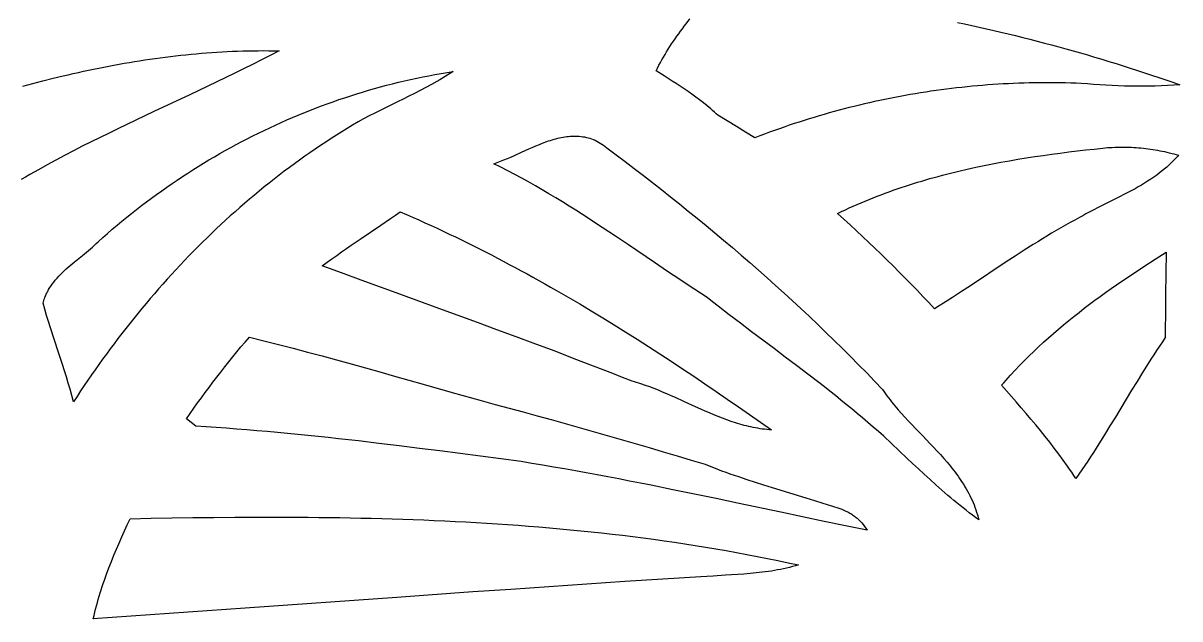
# Model space of a CAD drawing. Extents: x 138 to 547, y 3 to 737.
# Drawn here: x 406.9 to 499.9, y 541.7 to 589.6 of the extents above; entities that cross this region are included whole.
import ezdxf

# ---------------------------------------------------------------- set-up
doc = ezdxf.new("R2010")
doc.units = 0
doc.layers.add('LAYER_1', color=18, linetype='CONTINUOUS')

msp = doc.modelspace()

# ---------------------------------------------------------------- linework, layer by layer
at = {"layer": 'LAYER_1'}
for points in [[(482.026, 589.643), (482.613, 589.519), (483.198, 589.392), (483.784, 589.263), (484.369, 589.131), (484.953, 588.997), (485.537, 588.86), (486.12, 588.72), (486.703, 588.578), (487.285, 588.433), (487.866, 588.286), (488.447, 588.137), (489.027, 587.984), (489.607, 587.83), (490.186, 587.673), (490.764, 587.513), (491.342, 587.351), (491.919, 587.187), (492.496, 587.02), (493.071, 586.85), (493.646, 586.679), (494.221, 586.505), (494.795, 586.328), (495.367, 586.149), (495.94, 585.968), (496.511, 585.784), (497.082, 585.598), (497.652, 585.41), (498.221, 585.219), (498.79, 585.026), (499.357, 584.831), (499.924, 584.634), (499.428, 584.597), (498.931, 584.567), (498.435, 584.542), (497.939, 584.524), (497.442, 584.512), (496.946, 584.505), (496.45, 584.505), (495.954, 584.51), (495.458, 584.52), (494.963, 584.536), (494.467, 584.557), (493.972, 584.583), (493.476, 584.615), (492.981, 584.651), (492.486, 584.693), (491.992, 584.739), (491.574, 584.755), (491.155, 584.768), (490.737, 584.779), (490.319, 584.786), (489.901, 584.791), (489.483, 584.793), (489.065, 584.793), (488.646, 584.79), (488.228, 584.784), (487.81, 584.775), (487.392, 584.764), (486.974, 584.75), (486.556, 584.733), (486.139, 584.714), (485.721, 584.692), (485.304, 584.667), (484.886, 584.64), (484.469, 584.609), (484.052, 584.577), (483.636, 584.541), (483.219, 584.503), (482.803, 584.462), (482.387, 584.418), (481.971, 584.372), (481.556, 584.323), (481.141, 584.272), (480.726, 584.218), (480.312, 584.161), (479.897, 584.101), (479.484, 584.039), (479.07, 583.974), (478.657, 583.907), (478.245, 583.837), (477.833, 583.764), (477.421, 583.689), (477.01, 583.611), (476.599, 583.53), (476.188, 583.447), (475.779, 583.361), (475.369, 583.272), (474.961, 583.181), (474.552, 583.087), (474.145, 582.991), (473.738, 582.892), (473.331, 582.79), (472.925, 582.686), (472.52, 582.579), (472.115, 582.47), (471.711, 582.358), (471.308, 582.243), (470.905, 582.126), (470.504, 582.006), (470.102, 581.883), (469.702, 581.758), (469.302, 581.631), (468.903, 581.501), (468.505, 581.368), (468.108, 581.232), (467.711, 581.094), (467.315, 580.954), (466.92, 580.811), (466.526, 580.665), (466.133, 580.517), (465.741, 580.366), (464.997, 580.812), (464.254, 581.262), (462.769, 582.172), (462.627, 582.303), (462.484, 582.432), (462.339, 582.56), (462.193, 582.686), (461.898, 582.932), (461.599, 583.172), (461.295, 583.407), (460.987, 583.636), (460.677, 583.861), (460.363, 584.081), (460.046, 584.297), (459.728, 584.51), (459.407, 584.72), (459.085, 584.928), (458.438, 585.337), (457.789, 585.743), (457.903, 585.968), (458.02, 586.192), (458.139, 586.413), (458.261, 586.632), (458.386, 586.85), (458.513, 587.066), (458.643, 587.28), (458.775, 587.492), (458.91, 587.703), (459.046, 587.912), (459.185, 588.119), (459.326, 588.325), (459.469, 588.53), (459.614, 588.733), (459.76, 588.934), (459.909, 589.135), (460.059, 589.334), (460.21, 589.532), (460.518, 589.924)], [(406.86, 584.508), (407.668, 584.728), (408.477, 584.94), (409.289, 585.145), (410.103, 585.343), (410.51, 585.439), (410.918, 585.533), (411.326, 585.624), (411.735, 585.714), (412.144, 585.802), (412.553, 585.888), (412.963, 585.971), (413.373, 586.053), (413.783, 586.132), (414.194, 586.209), (414.605, 586.284), (415.017, 586.357), (415.429, 586.427), (415.841, 586.495), (416.253, 586.561), (416.666, 586.624), (417.079, 586.685), (417.492, 586.744), (417.906, 586.8), (418.32, 586.854), (418.734, 586.905), (419.148, 586.954), (419.563, 587), (419.978, 587.043), (420.393, 587.084), (420.808, 587.123), (421.223, 587.158), (421.639, 587.191), (422.054, 587.222), (422.47, 587.249), (422.886, 587.274), (423.302, 587.296), (423.719, 587.315), (424.135, 587.331), (424.552, 587.345), (424.968, 587.355), (425.385, 587.363), (425.802, 587.367), (426.219, 587.369), (426.636, 587.367), (427.053, 587.363), (427.47, 587.355), (426.762, 586.985), (426.051, 586.62), (425.337, 586.26), (424.622, 585.904), (423.904, 585.552), (423.185, 585.202), (422.465, 584.856), (421.743, 584.512), (420.298, 583.829), (418.85, 583.15), (417.402, 582.471), (415.956, 581.788), (415.234, 581.444), (414.513, 581.098), (413.794, 580.748), (413.076, 580.396), (412.36, 580.04), (411.646, 579.68), (410.934, 579.315), (410.224, 578.945), (409.518, 578.569), (408.814, 578.187), (408.113, 577.799), (407.764, 577.602), (407.416, 577.403), (407.069, 577.203), (406.722, 577.001)]]:
    msp.add_lwpolyline(points, dxfattribs=at)
for points in [[(410.946, 559.149), (410.808, 559.65), (410.665, 560.149), (410.517, 560.646), (410.365, 561.142), (410.209, 561.637), (410.051, 562.131), (409.729, 563.117), (409.405, 564.104), (409.085, 565.093), (408.929, 565.589), (408.776, 566.086), (408.628, 566.584), (408.484, 567.085), (408.514, 567.191), (408.547, 567.295), (408.582, 567.398), (408.619, 567.499), (408.658, 567.598), (408.7, 567.696), (408.744, 567.792), (408.789, 567.887), (408.837, 567.981), (408.886, 568.073), (408.938, 568.164), (408.991, 568.253), (409.046, 568.342), (409.102, 568.429), (409.22, 568.599), (409.345, 568.765), (409.475, 568.927), (409.61, 569.084), (409.75, 569.238), (409.895, 569.389), (410.043, 569.537), (410.195, 569.682), (410.351, 569.825), (410.509, 569.965), (410.669, 570.103), (410.995, 570.376), (411.655, 570.911), (411.983, 571.179), (412.145, 571.313), (412.304, 571.449), (412.462, 571.586), (412.616, 571.724), (412.767, 571.865), (412.914, 572.008), (413.291, 572.344), (413.671, 572.678), (414.054, 573.008), (414.439, 573.334), (414.828, 573.657), (415.219, 573.976), (415.613, 574.292), (416.01, 574.604), (416.41, 574.912), (416.812, 575.217), (417.217, 575.518), (417.624, 575.816), (418.034, 576.109), (418.447, 576.4), (418.862, 576.686), (419.279, 576.968), (419.699, 577.247), (420.122, 577.522), (420.546, 577.793), (420.973, 578.061), (421.402, 578.324), (421.834, 578.584), (422.267, 578.839), (422.703, 579.091), (423.141, 579.339), (423.581, 579.583), (424.023, 579.823), (424.467, 580.058), (424.913, 580.29), (425.361, 580.518), (425.811, 580.741), (426.263, 580.961), (426.716, 581.176), (427.172, 581.387), (427.629, 581.594), (428.088, 581.797), (428.548, 581.996), (429.01, 582.19), (429.474, 582.38), (429.939, 582.566), (430.406, 582.747), (430.874, 582.925), (431.344, 583.098), (431.815, 583.266), (432.288, 583.43), (432.762, 583.59), (433.237, 583.745), (433.713, 583.896), (434.191, 584.042), (434.67, 584.184), (435.15, 584.321), (435.631, 584.454), (436.113, 584.582), (436.597, 584.706), (437.081, 584.825), (437.566, 584.939), (438.052, 585.049), (438.539, 585.154), (439.027, 585.255), (439.516, 585.35), (440.006, 585.441), (440.496, 585.527), (440.987, 585.609), (441.479, 585.685), (441.263, 585.548), (441.046, 585.413), (440.828, 585.28), (440.609, 585.149), (440.389, 585.02), (440.168, 584.893), (439.723, 584.644), (439.274, 584.4), (438.824, 584.162), (438.371, 583.928), (437.916, 583.698), (437.46, 583.471), (437.003, 583.246), (436.088, 582.798), (435.176, 582.349), (434.722, 582.122), (434.27, 581.892), (433.828, 581.636), (433.389, 581.377), (432.952, 581.114), (432.517, 580.847), (432.084, 580.577), (431.654, 580.302), (431.226, 580.024), (430.801, 579.743), (430.378, 579.457), (429.957, 579.168), (429.539, 578.876), (429.123, 578.58), (428.709, 578.28), (428.298, 577.977), (427.889, 577.671), (427.482, 577.361), (427.078, 577.048), (426.677, 576.731), (426.277, 576.411), (425.881, 576.088), (425.486, 575.762), (425.094, 575.432), (424.705, 575.1), (424.318, 574.764), (423.934, 574.425), (423.551, 574.083), (423.172, 573.738), (422.795, 573.39), (422.42, 573.039), (422.048, 572.685), (421.679, 572.328), (421.312, 571.969), (420.947, 571.606), (420.585, 571.241), (420.226, 570.873), (419.869, 570.502), (419.515, 570.129), (419.163, 569.753), (418.814, 569.374), (418.467, 568.993), (418.124, 568.609), (417.782, 568.222), (417.443, 567.833), (417.107, 567.442), (416.774, 567.048), (416.443, 566.652), (416.115, 566.253), (415.789, 565.852), (415.466, 565.449), (415.146, 565.044), (414.828, 564.636), (414.513, 564.226), (414.201, 563.814), (413.892, 563.4), (413.585, 562.984), (413.281, 562.566), (412.979, 562.145), (412.68, 561.723), (412.384, 561.299), (412.091, 560.873), (411.801, 560.445), (411.513, 560.015), (411.228, 559.583)], [(483.751, 549.661), (483.495, 549.848), (483.241, 550.037), (482.989, 550.229), (482.738, 550.422), (482.489, 550.618), (482.241, 550.816), (481.995, 551.016), (481.75, 551.217), (481.507, 551.421), (481.264, 551.626), (480.783, 552.04), (480.306, 552.461), (479.833, 552.886), (479.363, 553.315), (478.896, 553.747), (478.43, 554.182), (477.967, 554.619), (476.117, 556.371), (475.692, 556.746), (475.265, 557.118), (474.836, 557.487), (474.404, 557.853), (473.97, 558.215), (473.534, 558.575), (473.096, 558.932), (472.656, 559.287), (472.215, 559.639), (471.772, 559.99), (471.328, 560.338), (470.882, 560.685), (469.988, 561.374), (469.09, 562.058), (468.189, 562.739), (467.287, 563.418), (465.481, 564.775), (464.58, 565.457), (463.682, 566.142), (462.786, 566.832), (462.341, 567.179), (461.896, 567.528), (461.364, 567.871), (460.833, 568.216), (460.304, 568.564), (459.775, 568.914), (458.722, 569.619), (457.671, 570.329), (455.57, 571.752), (454.518, 572.46), (453.463, 573.163), (452.934, 573.511), (452.403, 573.857), (451.871, 574.201), (451.337, 574.541), (450.802, 574.878), (450.264, 575.212), (449.725, 575.542), (449.182, 575.867), (448.638, 576.188), (448.09, 576.504), (447.54, 576.815), (446.987, 577.121), (446.43, 577.42), (445.87, 577.714), (445.306, 578.001), (444.739, 578.281), (444.874, 578.326), (445.01, 578.373), (445.284, 578.474), (445.56, 578.584), (445.839, 578.7), (446.12, 578.821), (446.403, 578.947), (446.973, 579.206), (447.549, 579.466), (447.839, 579.594), (448.13, 579.718), (448.421, 579.838), (448.713, 579.952), (449.005, 580.059), (449.151, 580.109), (449.297, 580.157), (449.443, 580.202), (449.589, 580.245), (449.735, 580.286), (449.881, 580.323), (450.027, 580.358), (450.172, 580.389), (450.318, 580.416), (450.463, 580.441), (450.608, 580.461), (450.753, 580.478), (450.898, 580.491), (451.042, 580.499), (451.187, 580.504), (451.33, 580.503), (451.474, 580.498), (451.617, 580.489), (451.76, 580.474), (451.902, 580.455), (452.044, 580.43), (452.186, 580.399), (452.327, 580.363), (452.467, 580.322), (452.607, 580.274), (452.747, 580.221), (452.886, 580.161), (453.024, 580.095), (453.162, 580.022), (453.299, 579.943), (453.436, 579.857), (453.572, 579.764), (453.707, 579.663), (453.841, 579.556), (454.578, 579.005), (455.312, 578.451), (456.044, 577.893), (456.774, 577.333), (457.502, 576.769), (458.227, 576.202), (458.95, 575.632), (459.67, 575.058), (460.388, 574.48), (461.103, 573.899), (461.815, 573.315), (462.524, 572.726), (463.231, 572.134), (463.934, 571.539), (464.635, 570.939), (465.332, 570.336), (466.026, 569.729), (466.717, 569.118), (467.405, 568.503), (468.089, 567.884), (468.77, 567.261), (469.448, 566.634), (470.122, 566.003), (470.792, 565.367), (471.458, 564.727), (472.121, 564.083), (472.78, 563.435), (473.435, 562.782), (474.086, 562.125), (474.733, 561.463), (475.376, 560.797), (476.015, 560.126), (476.13, 559.958), (476.248, 559.792), (476.368, 559.627), (476.491, 559.463), (476.615, 559.302), (476.742, 559.141), (476.871, 558.982), (477.001, 558.824), (477.267, 558.511), (477.539, 558.202), (477.816, 557.896), (478.097, 557.593), (478.382, 557.293), (478.669, 556.993), (479.246, 556.398), (479.821, 555.802), (480.106, 555.502), (480.388, 555.201), (480.666, 554.897), (480.939, 554.591), (481.207, 554.28), (481.338, 554.124), (481.468, 553.966), (481.595, 553.807), (481.721, 553.647), (481.844, 553.485), (481.966, 553.322), (482.085, 553.158), (482.201, 552.992), (482.315, 552.824), (482.426, 552.655), (482.535, 552.484), (482.641, 552.311), (482.743, 552.137), (482.843, 551.96), (482.939, 551.781), (483.032, 551.601), (483.121, 551.418), (483.207, 551.233), (483.289, 551.045), (483.367, 550.855), (483.442, 550.663), (483.512, 550.468), (483.578, 550.27), (483.64, 550.07), (483.698, 549.867)], [(491.852, 573.958), (491.472, 573.754), (491.095, 573.547), (490.719, 573.337), (490.345, 573.123), (489.973, 572.906), (489.603, 572.687), (489.234, 572.465), (488.866, 572.241), (488.5, 572.015), (488.135, 571.786), (487.408, 571.324), (486.684, 570.856), (485.964, 570.383), (483.091, 568.479), (482.371, 568.007), (481.649, 567.539), (480.924, 567.077), (480.56, 566.848), (480.195, 566.622), (479.728, 567.122), (479.258, 567.619), (478.786, 568.113), (478.31, 568.604), (477.832, 569.092), (477.351, 569.577), (476.867, 570.06), (476.38, 570.54), (475.891, 571.016), (475.399, 571.49), (474.904, 571.962), (474.407, 572.43), (473.907, 572.896), (473.404, 573.359), (472.899, 573.819), (472.392, 574.276), (472.705, 574.428), (473.019, 574.576), (473.335, 574.722), (473.651, 574.865), (473.968, 575.005), (474.286, 575.142), (474.605, 575.276), (474.925, 575.408), (475.246, 575.537), (475.568, 575.663), (475.89, 575.787), (476.214, 575.908), (476.538, 576.027), (476.863, 576.143), (477.189, 576.256), (477.515, 576.367), (477.843, 576.476), (478.171, 576.583), (478.5, 576.687), (478.829, 576.789), (479.159, 576.888), (479.49, 576.985), (479.821, 577.08), (480.153, 577.173), (480.486, 577.264), (480.819, 577.353), (481.153, 577.44), (481.487, 577.525), (481.822, 577.607), (482.157, 577.688), (482.829, 577.844), (483.503, 577.993), (484.178, 578.134), (484.855, 578.269), (485.533, 578.397), (486.213, 578.52), (486.893, 578.636), (487.574, 578.746), (488.256, 578.852), (488.939, 578.952), (489.622, 579.047), (490.305, 579.138), (490.988, 579.225), (491.671, 579.308), (492.354, 579.387), (493.037, 579.463), (493.719, 579.536), (493.912, 579.556), (494.104, 579.572), (494.297, 579.587), (494.489, 579.598), (494.682, 579.608), (494.875, 579.614), (495.067, 579.618), (495.26, 579.62), (495.452, 579.619), (495.644, 579.616), (495.836, 579.61), (496.028, 579.602), (496.22, 579.591), (496.412, 579.579), (496.604, 579.563), (496.795, 579.546), (496.987, 579.526), (497.178, 579.504), (497.368, 579.48), (497.559, 579.454), (497.749, 579.426), (497.939, 579.395), (498.129, 579.362), (498.319, 579.328), (498.508, 579.291), (498.696, 579.252), (498.885, 579.211), (499.073, 579.168), (499.448, 579.077), (499.822, 578.977), (499.721, 578.863), (499.619, 578.75), (499.516, 578.639), (499.411, 578.531), (499.305, 578.424), (499.198, 578.32), (499.09, 578.217), (498.98, 578.116), (498.869, 578.017), (498.757, 577.92), (498.529, 577.73), (498.297, 577.547), (498.061, 577.37), (497.821, 577.199), (497.577, 577.033), (497.33, 576.872), (497.081, 576.715), (496.828, 576.563), (496.573, 576.414), (496.316, 576.269), (496.056, 576.127), (495.796, 575.988), (495.533, 575.85), (495.005, 575.581), (493.943, 575.054), (493.413, 574.79), (492.886, 574.521), (492.625, 574.384), (492.365, 574.245), (492.107, 574.103)], [(467.088, 556.882), (466.9, 556.896), (466.713, 556.913), (466.527, 556.934), (466.341, 556.957), (466.157, 556.984), (465.973, 557.014), (465.79, 557.047), (465.608, 557.082), (465.427, 557.12), (465.246, 557.161), (465.066, 557.205), (464.887, 557.251), (464.708, 557.299), (464.53, 557.35), (464.353, 557.402), (464.176, 557.457), (463.824, 557.573), (463.474, 557.696), (463.126, 557.825), (462.779, 557.961), (462.434, 558.101), (462.09, 558.246), (461.747, 558.395), (461.404, 558.547), (460.721, 558.856), (460.038, 559.169), (459.355, 559.479), (459.012, 559.632), (458.669, 559.781), (458.324, 559.927), (457.979, 560.069), (457.631, 560.206), (457.283, 560.338), (456.932, 560.463), (456.579, 560.58), (456.402, 560.636), (456.224, 560.69), (456.046, 560.742), (455.867, 560.792), (455.094, 561.1), (454.32, 561.406), (453.546, 561.71), (452.771, 562.012), (451.219, 562.61), (449.666, 563.201), (448.11, 563.786), (446.552, 564.366), (444.993, 564.942), (443.433, 565.514), (440.311, 566.652), (437.187, 567.787), (434.064, 568.927), (432.504, 569.5), (430.945, 570.077), (431.329, 570.361), (431.716, 570.641), (432.104, 570.917), (432.495, 571.191), (432.887, 571.462), (433.281, 571.731), (434.07, 572.265), (435.652, 573.329), (436.44, 573.866), (436.833, 574.137), (437.224, 574.411), (437.72, 574.197), (438.215, 573.981), (438.709, 573.762), (439.202, 573.54), (439.694, 573.316), (440.184, 573.09), (440.674, 572.861), (441.162, 572.629), (441.649, 572.396), (442.135, 572.16), (442.62, 571.922), (443.105, 571.681), (443.588, 571.439), (444.07, 571.194), (444.55, 570.947), (445.03, 570.698), (445.509, 570.447), (445.987, 570.193), (446.464, 569.938), (446.94, 569.681), (447.415, 569.422), (447.89, 569.16), (448.363, 568.897), (448.835, 568.632), (449.306, 568.366), (449.777, 568.097), (450.715, 567.555), (451.65, 567.006), (452.581, 566.45), (453.509, 565.888), (454.434, 565.32), (455.355, 564.747), (456.274, 564.167), (457.189, 563.583), (458.102, 562.994), (459.012, 562.399), (459.919, 561.801), (460.823, 561.198), (461.725, 560.591), (462.625, 559.981), (463.522, 559.367), (464.417, 558.75), (465.309, 558.13), (466.2, 557.507)], [(498.753, 564.305), (498.516, 563.96), (498.282, 563.613), (498.049, 563.265), (497.82, 562.915), (497.592, 562.563), (497.366, 562.21), (496.92, 561.501), (496.478, 560.788), (496.041, 560.072), (495.173, 558.636), (494.739, 557.918), (494.303, 557.201), (493.863, 556.486), (493.419, 555.774), (493.195, 555.42), (492.968, 555.067), (492.74, 554.715), (492.51, 554.365), (492.277, 554.017), (492.042, 553.67), (491.804, 553.325), (491.564, 552.981), (491.397, 553.231), (491.228, 553.48), (491.057, 553.727), (490.885, 553.973), (490.536, 554.46), (490.18, 554.943), (489.819, 555.422), (489.453, 555.896), (489.082, 556.366), (488.707, 556.832), (488.327, 557.295), (487.944, 557.755), (487.558, 558.213), (487.169, 558.668), (486.777, 559.122), (486.383, 559.573), (485.591, 560.473), (485.767, 560.677), (485.944, 560.879), (486.123, 561.081), (486.303, 561.28), (486.667, 561.675), (487.036, 562.065), (487.41, 562.448), (487.79, 562.826), (488.174, 563.199), (488.562, 563.566), (488.955, 563.929), (489.352, 564.286), (489.754, 564.639), (490.159, 564.987), (490.568, 565.33), (490.981, 565.669), (491.397, 566.004), (491.816, 566.334), (492.238, 566.661), (492.664, 566.984), (493.092, 567.302), (493.522, 567.618), (493.955, 567.929), (494.391, 568.238), (494.828, 568.543), (495.267, 568.845), (495.708, 569.144), (496.15, 569.441), (496.594, 569.735), (497.039, 570.026), (497.485, 570.315), (497.932, 570.601), (498.828, 571.168), (498.8, 569.448), (498.774, 567.733), (498.763, 566.876), (498.756, 566.019), (498.752, 565.162)], [(474.779, 548.822), (473.041, 549.175), (471.304, 549.533), (469.567, 549.896), (467.831, 550.261), (464.357, 550.995), (462.62, 551.36), (460.883, 551.722), (459.144, 552.08), (457.404, 552.432), (456.534, 552.605), (455.663, 552.776), (454.792, 552.945), (453.921, 553.111), (453.049, 553.275), (452.177, 553.436), (451.304, 553.594), (450.43, 553.749), (449.556, 553.901), (448.682, 554.049), (447.807, 554.193), (446.931, 554.334), (443.667, 554.769), (442.035, 554.984), (440.404, 555.196), (438.771, 555.403), (437.139, 555.606), (435.506, 555.803), (433.873, 555.994), (432.239, 556.177), (431.421, 556.266), (430.604, 556.353), (429.786, 556.437), (428.968, 556.519), (428.15, 556.599), (427.332, 556.676), (426.513, 556.751), (425.694, 556.823), (424.874, 556.892), (424.055, 556.958), (423.235, 557.021), (422.415, 557.08), (421.594, 557.137), (420.773, 557.19), (420.021, 557.779), (420.318, 558.204), (420.617, 558.627), (420.918, 559.049), (421.222, 559.469), (421.528, 559.887), (421.837, 560.303), (422.148, 560.717), (422.462, 561.129), (422.778, 561.539), (423.098, 561.946), (423.42, 562.351), (423.746, 562.753), (424.075, 563.153), (424.407, 563.55), (424.743, 563.943), (425.082, 564.334), (426.255, 564.044), (427.426, 563.749), (428.596, 563.447), (429.764, 563.14), (430.931, 562.828), (432.096, 562.512), (433.26, 562.192), (434.424, 561.869), (435.586, 561.543), (436.749, 561.215), (439.071, 560.556), (441.394, 559.895), (443.716, 559.236), (444.848, 558.936), (445.979, 558.634), (447.109, 558.329), (448.238, 558.021), (449.367, 557.71), (450.494, 557.397), (451.621, 557.081), (452.748, 556.762), (453.873, 556.441), (454.998, 556.117), (456.123, 555.791), (457.247, 555.462), (458.37, 555.131), (459.493, 554.797), (460.615, 554.461), (461.737, 554.122), (462.068, 553.989), (462.4, 553.858), (462.734, 553.73), (463.068, 553.605), (463.403, 553.483), (463.738, 553.363), (464.075, 553.245), (464.411, 553.129), (465.087, 552.903), (465.765, 552.683), (466.444, 552.468), (467.124, 552.257), (469.851, 551.427), (470.532, 551.216), (471.212, 551.003), (471.891, 550.784), (472.568, 550.559), (472.74, 550.502), (472.907, 550.437), (473.07, 550.366), (473.15, 550.328), (473.229, 550.288), (473.307, 550.246), (473.383, 550.203), (473.459, 550.158), (473.533, 550.111), (473.606, 550.063), (473.679, 550.013), (473.75, 549.961), (473.819, 549.908), (473.888, 549.852), (473.956, 549.796), (474.022, 549.737), (474.087, 549.677), (474.151, 549.615), (474.214, 549.551), (474.276, 549.486), (474.336, 549.419), (474.454, 549.28), (474.567, 549.134), (474.675, 548.982)], [(461.394, 545.077), (458.337, 544.884), (455.282, 544.687), (452.226, 544.485), (449.171, 544.279), (446.117, 544.07), (443.063, 543.858), (436.955, 543.427), (424.741, 542.556), (418.634, 542.123), (415.579, 541.909), (412.525, 541.698), (412.586, 541.961), (412.65, 542.223), (412.717, 542.484), (412.786, 542.744), (412.858, 543.004), (412.932, 543.262), (413.008, 543.52), (413.087, 543.777), (413.168, 544.033), (413.251, 544.289), (413.336, 544.543), (413.423, 544.797), (413.512, 545.051), (413.603, 545.303), (413.79, 545.806), (413.984, 546.307), (414.184, 546.805), (414.39, 547.301), (414.601, 547.794), (414.817, 548.286), (415.037, 548.775), (415.261, 549.263), (415.488, 549.749), (417.171, 549.782), (418.855, 549.81), (420.54, 549.835), (422.226, 549.854), (423.913, 549.868), (425.601, 549.876), (427.289, 549.877), (428.977, 549.871), (429.822, 549.865), (430.666, 549.857), (431.51, 549.847), (432.355, 549.835), (433.199, 549.82), (434.043, 549.803), (434.887, 549.784), (435.732, 549.762), (436.576, 549.738), (437.42, 549.711), (438.263, 549.681), (439.107, 549.649), (439.951, 549.613), (440.794, 549.575), (441.637, 549.534), (442.48, 549.49), (443.323, 549.443), (444.165, 549.392), (445.008, 549.338), (445.85, 549.281), (446.691, 549.221), (447.533, 549.157), (448.374, 549.089), (449.214, 549.018), (450.055, 548.943), (450.895, 548.864), (451.734, 548.782), (452.573, 548.696), (453.412, 548.605), (454.25, 548.511), (455.088, 548.412), (455.925, 548.309), (456.762, 548.202), (457.598, 548.09), (458.434, 547.974), (459.269, 547.854), (460.104, 547.729), (460.938, 547.599), (461.771, 547.465), (462.604, 547.326), (463.437, 547.182), (464.268, 547.033), (465.099, 546.879), (465.929, 546.72), (466.759, 546.555), (467.587, 546.386), (468.415, 546.211), (469.243, 546.031), (469.004, 545.961), (468.764, 545.896), (468.523, 545.834), (468.282, 545.777), (468.041, 545.723), (467.798, 545.673), (467.556, 545.627), (467.312, 545.584), (467.068, 545.544), (466.824, 545.507), (466.579, 545.473), (466.334, 545.441), (466.088, 545.412), (465.842, 545.385), (465.35, 545.337), (464.856, 545.296), (464.362, 545.26), (463.867, 545.228), (463.371, 545.199), (462.382, 545.142), (461.887, 545.111)]]:
    msp.add_lwpolyline(points, close=True, dxfattribs=at)

doc.saveas('drawing.dxf')
